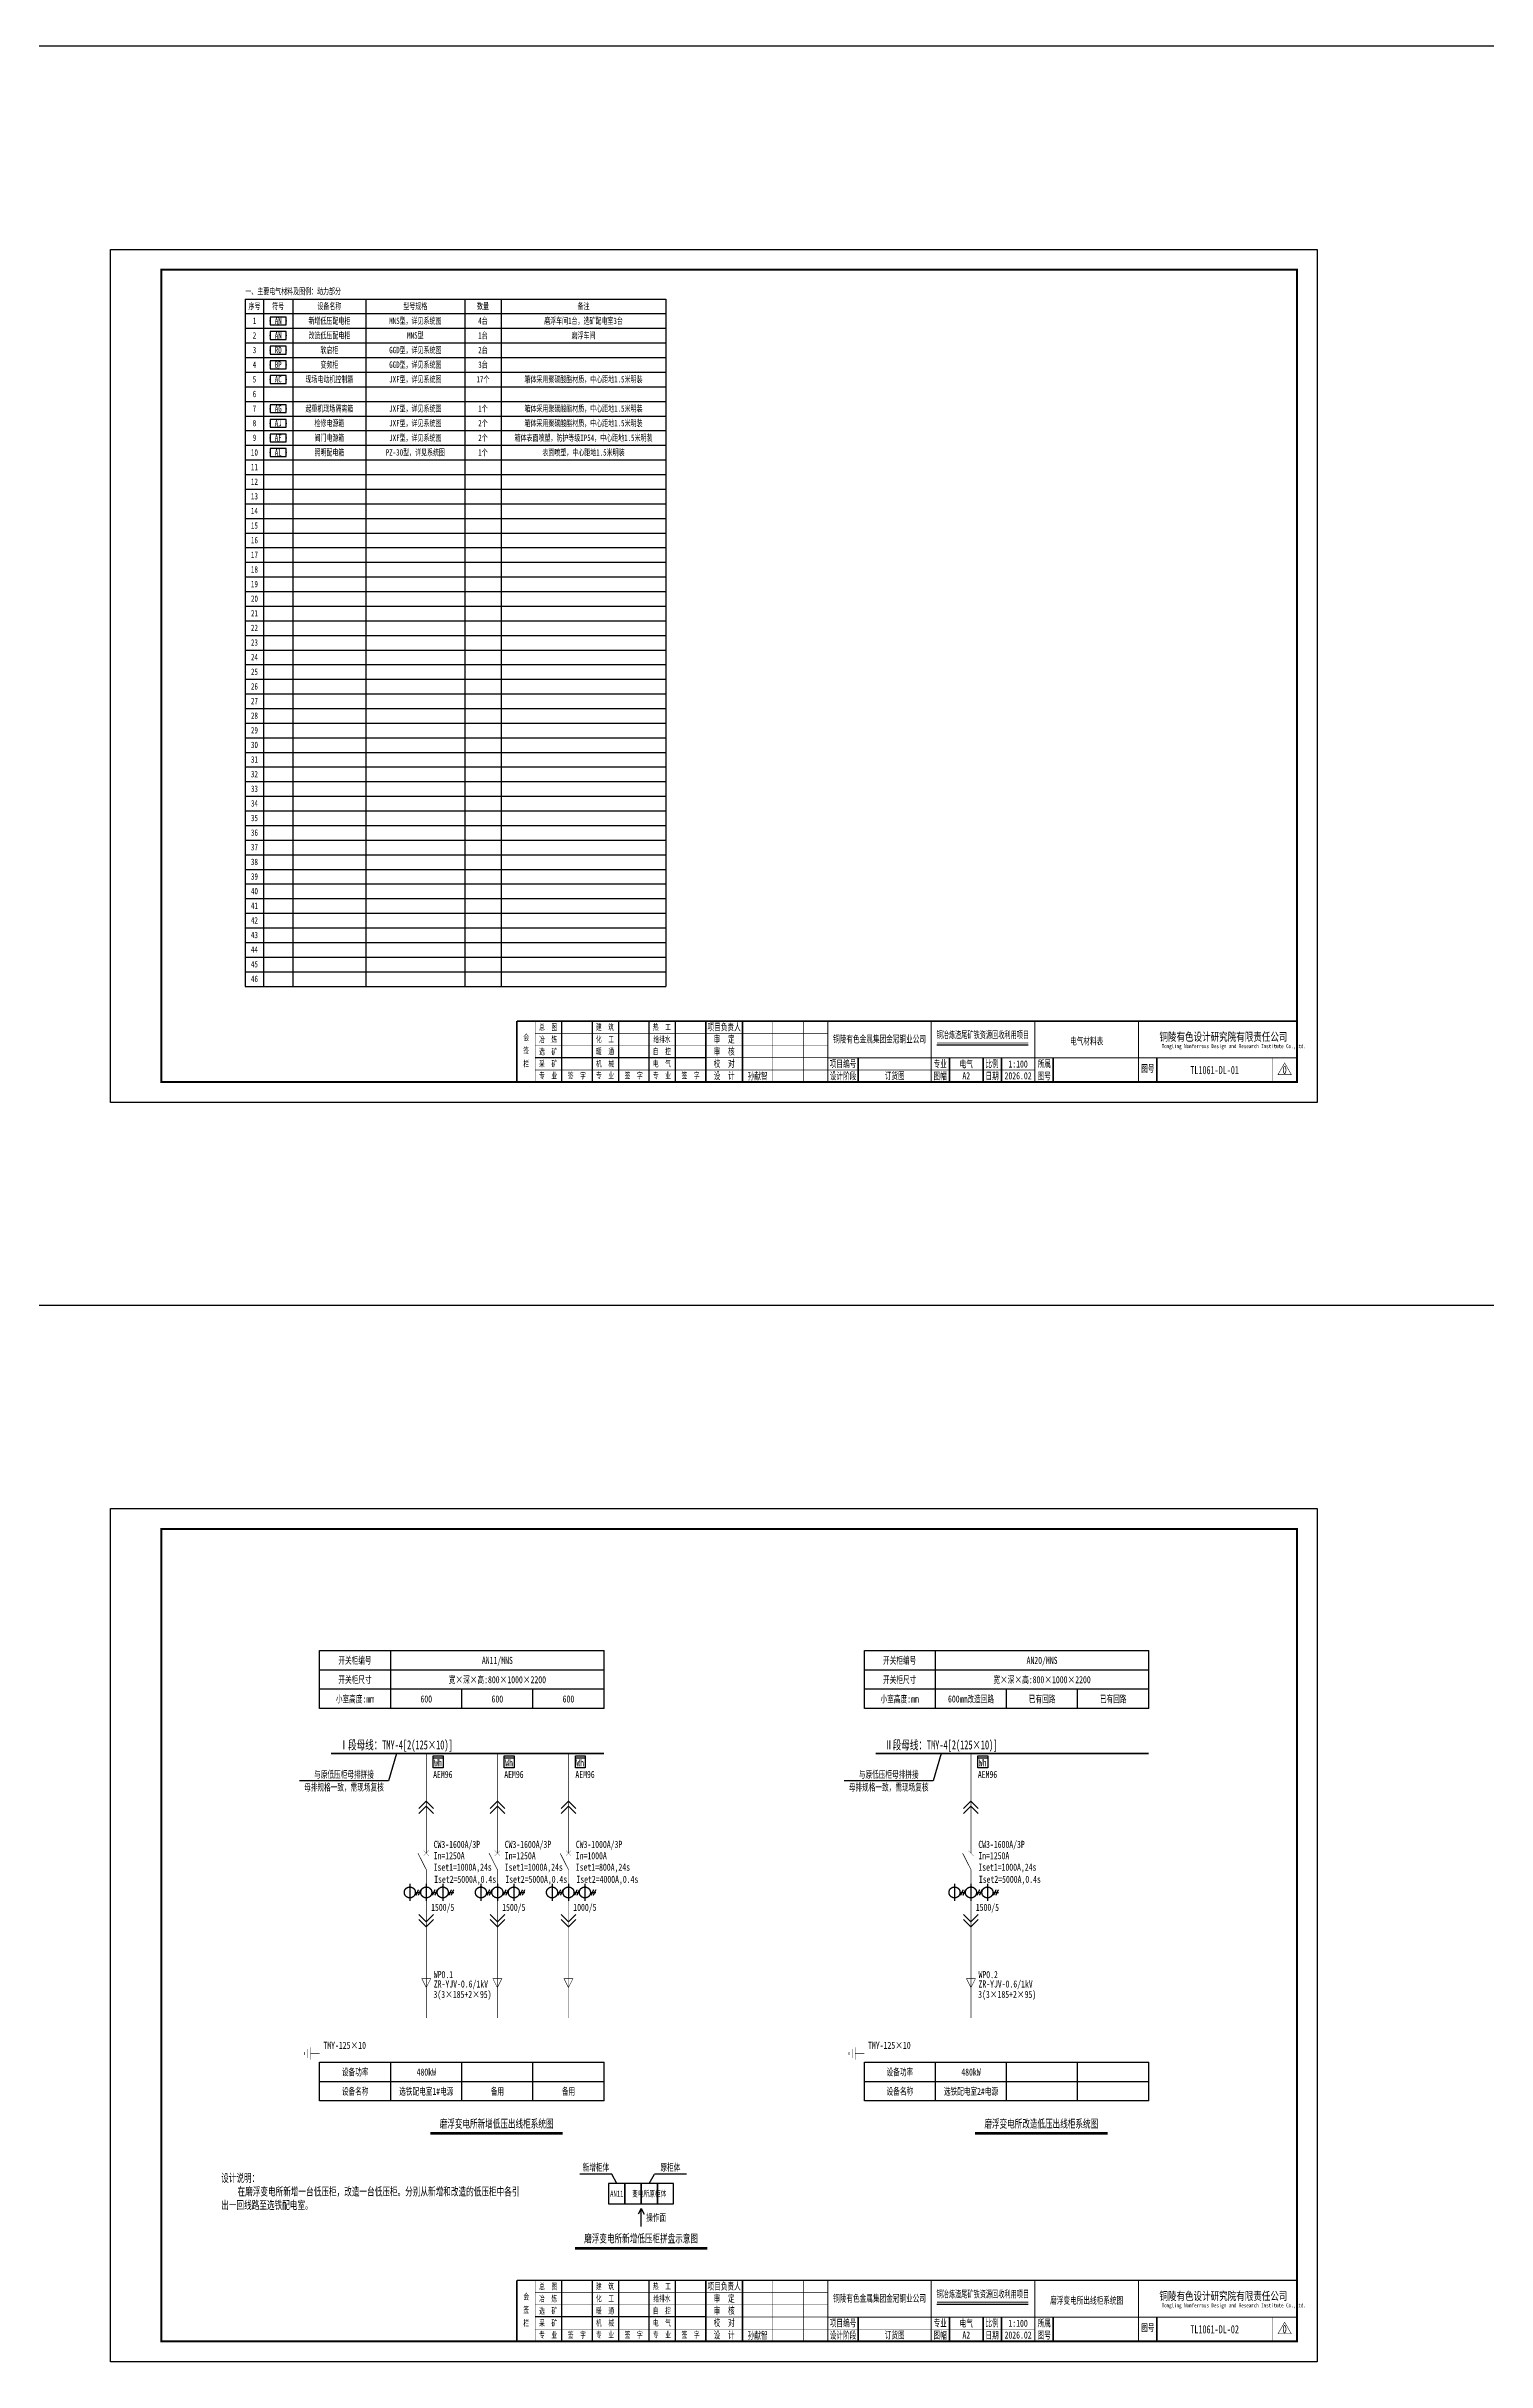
# Model space of a CAD drawing. Header units: millimetres. Extents: x 401220 to 2750366, y -101310 to 943175.
# Drawn here: x 510256 to 581168, y 700022 to 814022 of the extents above; entities that cross this region are included whole.
import ezdxf
from ezdxf.enums import TextEntityAlignment as Align

# ---------------------------------------------------------------- set-up
doc = ezdxf.new("R2010")
doc.units = ezdxf.units.MM
doc.linetypes.add('常规', pattern=[20, 10, 0, 10])
for name, color, linetype in [('BXT', 7, 'Continuous'), ('MX', 3, 'Continuous'), ('TEXT', 4, 'Continuous'), ('动力平面导线层', 3, '常规'), ('图框', 7, 'Continuous'), ('文字', 7, 'Continuous'), ('照明平面导线层', 3, 'Continuous'), ('照明平面设备层', 1, 'Continuous'), ('电辅助1', 7, 'Continuous')]:
    doc.layers.add(name, color=color, linetype=linetype)
for name, color, linetype, lineweight in [('CAXA0', 7, 'Continuous', 70), ('CAXA0层', 7, 'Continuous', 25), ('ELEMENT', 3, 'Continuous', 30), ('SW', 8, 'Continuous', 20)]:
    doc.layers.add(name, color=color, linetype=linetype, lineweight=lineweight)
doc.styles.add('HZ', font='simsun.ttf', dxfattribs={"width": 0.75})
doc.styles.get("Standard").update_dxf_attribs({"font": 'arial.ttf', "bigfont": 'hzdx.shx'})
doc.styles.add('标准', font='NSimSun.ttf', dxfattribs={"width": 0.667})

# ---------------------------------------------------------------- blocks, each defined once
blk = doc.blocks.new('PLA1')
at = {"color": 0, "linetype": 'ByBlock', "lineweight": -2}
for p, q in [((-500, 500), (-500, 0)), ((500, 500), (-500, 500)), ((-500, 0), (500, 0)), ((500, 0), (500, 500))]:
    blk.add_line(p, q, dxfattribs=at)
for p in [(-500, 250), (0, 500), (0, 0), (500, 250)]:
    blk.add_point(p, dxfattribs=at)
blk = doc.blocks.new('$element$00000390')
at = {"const_width": 0.0233}
for points in [[(0, 0), (0, -0.375)], [(-0.25, -0.375), (0.25, -0.375)], [(-0.188, -0.5), (0.188, -0.5)], [(-0.062, -0.625), (0.062, -0.625)]]:
    blk.add_lwpolyline(points, dxfattribs=at)
blk.add_attdef('S', (0, 0), '', height=0.00000667)
blk = doc.blocks.new('HG')
at = {"layer": 'CAXA0', "color": 3, "linetype": 'Continuous', "lineweight": 0}
for p, q in [((0, 0), (-360, -360)), ((0, 0), (360, -360)), ((0, -250), (-360, -610)), ((0, -250), (360, -610))]:
    blk.add_line(p, q, dxfattribs=at)
blk = doc.blocks.new('0208D')
at = {"color": 3, "linetype": 'Continuous', "const_width": 0.3}
blk.add_lwpolyline([(0, -7.5), (0, 0)], dxfattribs=at)
blk.add_lwpolyline([(0, -7.5), (2.5, -2.5), (-2.5, -2.5)], close=True, dxfattribs=at)
blk = doc.blocks.new('1107AA')
at = {"color": 3, "linetype": 'Continuous'}
for points, const_width in [([(0, -7.5), (-3.8, 0)], 0.3), ([(1.2, 1.2), (-1.2, -1.2)], 0.1), ([(-1.2, 1.2), (1.2, -1.2)], 0.1)]:
    blk.add_lwpolyline(points, dxfattribs=dict(at, const_width=const_width))
blk = doc.blocks.new('KK')
at = {"layer": 'MX', "color": 3, "linetype": '常规', "lineweight": 25}
for p, q in [((-498, -143), (-378, 128)), ((-384, -143), (-264, 128)), ((313, -143), (432, 128)), ((426, -143), (546, 128)), ((1123, -143), (1243, 128)), ((1236, -143), (1356, 128)), ((-540, -8), (-270, -8)), ((270, -8), (540, -8)), ((1080, -8), (1351, -8))]:
    blk.add_line(p, q, dxfattribs=at)
for centre in [(-810, -8), (0, -8), (810, -8)]:
    blk.add_circle(centre, 270, dxfattribs=at)
at = {"layer": '动力平面导线层', "lineweight": -3, "ltscale": 100}
for p, q in [((-810, 417), (-810, -417)), ((0, 417), (0, -417)), ((810, 417), (810, -417))]:
    blk.add_line(p, q, dxfattribs=at)
blk = doc.blocks.new('3')
at = {"layer": 'TEXT', "color": 7, "lineweight": 25, "style": 'HZ', "width": 0.75}
for s, height, p in [('铜陵有色设计研究院有限责任公司', 400, (221501, 249018)), ('Tongling Nonferrous Design and Research Institute Co.,Ltd.', 200, (221613, 248659))]:
    blk.add_text(s, height=height, dxfattribs=at).set_placement(p)
blk = doc.blocks.new('铜陵有色图签02')
at = {"layer": '图框', "linetype": 'Continuous', "lineweight": 50}
for p, q in [((-38401, 3003), (-38401, 1)), ((-29100, 3001), (-29100, 0))]:
    blk.add_line(p, q, dxfattribs=at)
at = {"layer": '图框', "color": 7, "linetype": 'Continuous', "lineweight": 25}
for p, q in [((-36201, 3010), (-36201, 9)), ((-34701, 3010), (-34701, 9)), ((-33401, 3017), (-33401, 16)), ((-31901, 3017), (-31901, 16)), ((-30601, 3017), (-30601, 16)), ((-29100, 1201), (-37501, 1201))]:
    blk.add_line(p, q, dxfattribs=at)
at = {"layer": '图框', "color": 7, "linetype": 'Continuous', "lineweight": 35}
for p, q in [((-27300, 3001), (-27300, 1)), ((-21600, 1197), (-21600, -3)), ((-17100, 1200), (-17100, 0)), ((-15450, 0), (-15450, 1200)), ((-14550, 1200), (-14550, 0)), ((-12000, 1201), (-12000, 1)), ((-6900, 1202), (-6900, 2))]:
    blk.add_line(p, q, dxfattribs=at)
at = {"layer": '图框', "lineweight": 25}
blk.add_line((-17723, 1830), (-13223, 1830), dxfattribs=at)
at = {"layer": '图框', "lineweight": 70, "const_width": 70}
blk.add_lwpolyline([(-17980, 3001), (0, 3001), (-38401, 3001)], dxfattribs=at)
at = {"layer": '图框', "color": 7, "linetype": 'Continuous', "lineweight": 25, "const_width": 25}
for points in [[(-37501, 3000), (-37501, 0)], [(-23100, 2401), (-37501, 2401)], [(-25800, 3001), (-25800, 1)], [(-24300, 3001), (-24300, 1)], [(-23100, 1801), (-37501, 1801)], [(-23100, 1201), (-29100, 1201)], [(-12900, 600), (-18000, 600), (-37501, 600)], [(-602, 943), (-932, 371), (-272, 371), (-602, 943)]]:
    blk.add_lwpolyline(points, dxfattribs=at)
at = {"layer": '图框', "linetype": 'Continuous', "lineweight": 50, "const_width": 50}
for points in [[(-23100, 3001), (-23100, 1)], [(-18000, 3000), (-18000, 0)]]:
    blk.add_lwpolyline(points, dxfattribs=at)
at = {"layer": '图框', "lineweight": 50, "const_width": 50}
for points in [[(-12900, 3001), (-12900, 1)], [(-7800, 3001), (-7800, 1)], [(0, 3000), (0, 0)], [(-23100, 1200), (0, 1200)]]:
    blk.add_lwpolyline(points, dxfattribs=at)
at = {"layer": '图框', "lineweight": 25, "const_width": 35}
blk.add_lwpolyline([(-17723, 1930), (-13223, 1930)], dxfattribs=at)
at = {"layer": '图框', "color": 7, "linetype": 'Continuous', "lineweight": 35, "const_width": 25}
blk.add_lwpolyline([(-1200, 1201), (-1200, 0)], dxfattribs=at)
at = {"layer": '图框', "linetype": 'Continuous', "lineweight": 70, "const_width": 70}
blk.add_lwpolyline([(-38401, 1), (0, 0)], dxfattribs=at)
at = {"layer": '图框', "lineweight": 25}
blk.add_blockref('3', (-228268, -246986), dxfattribs=at)
at = {"layer": 'TEXT', "color": 7, "lineweight": 25, "style": '标准', "width": 0.667}
for s, height, p in [('会', 300, (-37942, 2054)), ('冶  炼', 300, (-36862, 1955)), ('总  图', 300, (-36862, 2555)), ('建  筑', 300, (-34062, 2562)), ('化  工', 300, (-34062, 1962)), ('给排水', 300, (-31262, 1962)), ('热  工', 300, (-31262, 2562)), ('项目负责人', 350, (-28197, 2541)), ('审  定', 350, (-28197, 1941)), ('签', 300, (-37942, 1404)), ('选  矿', 300, (-36862, 1355)), ('暖  通', 300, (-34062, 1362)), ('自  控', 300, (-31262, 1362)), ('校  对', 350, (-28197, 741)), ('审  核', 350, (-28197, 1341)), ('栏', 300, (-37942, 754)), ('采  矿', 300, (-36862, 754)), ('专  业', 300, (-36862, 170)), ('签  字', 300, (-35449, 170)), ('机  械', 300, (-34062, 761)), ('专  业', 300, (-34062, 177)), ('签  字', 300, (-32649, 177)), ('专  业', 300, (-31262, 177)), ('电  气', 300, (-31262, 761)), ('签  字', 300, (-29849, 177)), ('设  计', 350, (-28197, 139)), ('项目编号', 350, (-22343, 730)), ('设计阶段', 350, (-22343, 130)), ('专业', 350, (-17559, 730)), ('图幅', 350, (-17559, 130)), ('比例', 350, (-15009, 730)), ('日期', 350, (-15009, 130)), ('所属', 350, (-12438, 730)), ('图号', 350, (-12438, 130)), ('图号', 350, (-7339, 495))]:
    blk.add_text(s, height=height, dxfattribs=at).set_placement(p, align=Align.CENTER)

msp = doc.modelspace()

# ---------------------------------------------------------------- linework, layer by layer
at = {"color": 3}
for p, q in [((930455.53865, 814021.73148), (401219.70842, 814021.73148)), ((930455.53865, 752021.73148), (401219.70842, 752021.73148))]:
    msp.add_line(p, q, dxfattribs=at)
for p, q in [((527502.42393, 729971.62183), (527104.98835, 728614.69598)), ((554318.3474, 729971.62183), (553920.91183, 728614.69598)), ((527104.98835, 728614.69598), (522719.24488, 728614.69598)), ((553920.91183, 728614.69598), (549535.16836, 728614.69598)), ((538096.23166, 709249.6781), (536528.02205, 709249.6781)), ((538337.87436, 708787.61102), (538096.23166, 709249.6781)), ((539937.87436, 708787.61102), (540198.9796, 709249.6781)), ((541767.1892, 709249.6781), (540198.9796, 709249.6781)), ((539537.87436, 707564.64704), (539390.40034, 707287.43974)), ((539537.87436, 706679.78256), (539537.87436, 707564.64704)), ((539537.87436, 707564.64704), (539685.34838, 707287.43974))]:
    msp.add_line(p, q)
at = {"layer": 'CAXA0层', "color": 2, "linetype": 'Continuous', "lineweight": 40}
for p, q in [((529170.42102, 711284.3038), (535676.7116, 711284.3038)), ((555986.3445, 711284.3038), (562492.63508, 711284.3038)), ((536284.72907, 705631.29408), (542791.01965, 705631.29408))]:
    msp.add_line(p, q, dxfattribs=at)
at = {"layer": 'CAXA0层', "color": 2, "linetype": 'Continuous', "lineweight": 0}
for p, q in [((529170.42102, 711218.82087), (535676.7116, 711218.82087)), ((555986.3445, 711218.82087), (562492.63508, 711218.82087)), ((536284.72907, 705565.81115), (542791.01965, 705565.81115))]:
    msp.add_line(p, q, dxfattribs=at)
at = {"layer": '动力平面导线层', "color": 0, "linetype": 'ByBlock'}
for p, q in [((523712.91967, 735037.54739), (537712.91967, 735037.54739)), ((523712.91967, 732187.54739), (523712.91967, 735037.54739)), ((527212.91967, 732187.54739), (527212.91967, 735037.54739)), ((537712.91967, 732187.54739), (537712.91967, 735037.54739)), ((550528.84315, 735037.54739), (564528.84315, 735037.54739)), ((550528.84315, 732187.54739), (550528.84315, 735037.54739)), ((554028.84315, 732187.54739), (554028.84315, 735037.54739)), ((564528.84315, 732187.54739), (564528.84315, 735037.54739)), ((523712.91967, 734087.54739), (537712.91967, 734087.54739)), ((537712.91967, 733137.54739), (523712.91967, 733137.54739)), ((530712.92115, 732187.54959), (530712.92115, 733137.54959)), ((534212.92115, 732187.54959), (534212.92115, 733137.54959)), ((550528.84315, 734087.54739), (564528.84315, 734087.54739)), ((564528.84315, 733137.54739), (550528.84315, 733137.54739)), ((557528.84462, 732187.54959), (557528.84462, 733137.54959)), ((561028.84462, 732187.54959), (561028.84462, 733137.54959)), ((537712.91967, 732187.54739), (523712.91967, 732187.54739)), ((564528.84315, 732187.54739), (550528.84315, 732187.54739)), ((523712.91967, 714768.78721), (537712.91967, 714768.78721)), ((523712.91967, 712868.78721), (523712.91967, 714768.78721)), ((523712.91967, 713818.78721), (537712.91967, 713818.78721)), ((527212.91967, 712868.78721), (527212.91967, 714768.78721)), ((527212.91967, 712868.78721), (527212.91967, 714768.78721)), ((530712.91967, 712868.7894), (530712.91967, 714768.7894)), ((530712.91967, 712868.78721), (530712.91967, 714768.78721)), ((534212.91967, 712868.7894), (534212.91967, 714768.7894)), ((534212.91967, 712868.78721), (534212.91967, 714768.78721)), ((537712.91819, 712868.78721), (537712.91819, 714768.78721)), ((537712.91967, 712868.78721), (537712.91967, 714768.78721)), ((550528.84315, 714768.78721), (564528.84315, 714768.78721)), ((550528.84315, 712868.78721), (550528.84315, 714768.78721)), ((550528.84315, 713818.78721), (564528.84315, 713818.78721)), ((554028.84315, 712868.78721), (554028.84315, 714768.78721)), ((554028.84315, 712868.78721), (554028.84315, 714768.78721)), ((557528.84315, 712868.7894), (557528.84315, 714768.7894)), ((557528.84315, 712868.78721), (557528.84315, 714768.78721)), ((561028.84315, 712868.7894), (561028.84315, 714768.7894)), ((561028.84315, 712868.78721), (561028.84315, 714768.78721)), ((564528.84167, 712868.78721), (564528.84167, 714768.78721)), ((564528.84315, 712868.78721), (564528.84315, 714768.78721)), ((537712.91967, 712868.78721), (523712.91967, 712868.78721)), ((564528.84315, 712868.78721), (550528.84315, 712868.78721))]:
    msp.add_line(p, q, dxfattribs=at)
at = {"layer": '动力平面导线层', "color": 3, "linetype": 'ByBlock', "lineweight": 20, "ltscale": 2, "const_width": 84}
for points in [[(537712.91967, 729971.62975), (524266.44836, 729971.61932)], [(564528.84315, 729971.62975), (551082.37183, 729971.61932)]]:
    msp.add_lwpolyline(points, dxfattribs=at)
at = {"layer": '图框', "linetype": 'Continuous', "lineweight": 100, "const_width": 100}
for points in [[(515924.24205, 763021.73148), (571824.24205, 763021.73148), (571824.24205, 803021.73148), (515924.24205, 803021.73148)], [(515924.24205, 701021.73148), (571824.24205, 701021.73148), (571824.24205, 741021.73148), (515924.24205, 741021.73148)]]:
    msp.add_lwpolyline(points, close=True, dxfattribs=at)
at = {"layer": '文字', "color": 3, "linetype": 'ByBlock', "lineweight": 25, "const_width": 30}
for points in [[(528962.91302, 725058.19869), (528962.91302, 729971.6259)], [(532462.89454, 725058.18003), (532462.89454, 729971.60724)], [(535962.89454, 725058.18223), (535962.89454, 729971.60944)], [(555778.83649, 725058.19869), (555778.83649, 729971.6259)], [(528962.9411, 724247.82862), (528962.94111, 716938.56545)], [(532462.92263, 724247.80997), (532462.92263, 716938.5468)], [(535962.92263, 724247.81216), (535962.92263, 716938.54899)], [(555778.86458, 724247.82862), (555778.86458, 716938.56545)]]:
    msp.add_lwpolyline(points, dxfattribs=at)
at = {"layer": '照明平面导线层', "color": 2, "lineweight": 30}
msp.add_lwpolyline([(538737.87436, 707787.61102), (538737.87436, 708787.61102), (537937.87436, 708787.61102), (537937.87436, 707787.61102)], close=True, dxfattribs=at)
at = {"layer": '照明平面导线层', "color": 0, "lineweight": -3}
for points in [[(539537.87436, 707787.61102), (539537.87436, 708787.61102), (538737.87436, 708787.61102), (538737.87436, 707787.61102)], [(540337.87436, 707787.61102), (540337.87436, 708787.61102), (539537.87436, 708787.61102), (539537.87436, 707787.61102)], [(541137.87436, 707787.61102), (541137.87436, 708787.61102), (540337.87436, 708787.61102), (540337.87436, 707787.61102)]]:
    msp.add_lwpolyline(points, close=True, dxfattribs=at)
at = {"layer": '照明平面设备层', "color": 0}
for p, q in [((520053.54019, 801578.36643), (520053.54019, 767738.36643)), ((520053.54019, 801578.36643), (540753.54019, 801578.36643)), ((520953.54019, 801578.36643), (520953.54019, 767738.36643)), ((522393.54019, 801578.36643), (522393.54019, 767738.36643)), ((525993.54019, 801578.36643), (525993.54019, 767738.36643)), ((530853.54019, 801578.36643), (530853.54019, 767738.36643)), ((532653.54019, 801578.36643), (532653.54019, 767738.36643)), ((540753.54019, 801578.36643), (540753.54019, 767738.36643)), ((520053.54019, 800858.36643), (540753.54019, 800858.36643)), ((520053.54019, 800138.36643), (540753.54019, 800138.36643)), ((520053.54019, 799418.36643), (540753.54019, 799418.36643)), ((520053.54019, 798698.36643), (540753.54019, 798698.36643)), ((520053.54019, 797978.36643), (540753.54019, 797978.36643)), ((520053.54019, 797258.36643), (540753.54019, 797258.36643)), ((520053.54019, 796538.36643), (540753.54019, 796538.36643)), ((520053.54019, 795818.36643), (540753.54019, 795818.36643)), ((520053.54019, 795098.36643), (540753.54019, 795098.36643)), ((520053.54019, 794378.36643), (540753.54019, 794378.36643)), ((520053.54019, 793658.36643), (540753.54019, 793658.36643)), ((520053.54019, 792938.36643), (540753.54019, 792938.36643)), ((520053.54019, 792218.36643), (540753.54019, 792218.36643)), ((520053.54019, 791498.36643), (540753.54019, 791498.36643)), ((520053.54019, 790778.36643), (540753.54019, 790778.36643)), ((520053.54019, 790058.36643), (540753.54019, 790058.36643)), ((520053.54019, 789338.36643), (540753.54019, 789338.36643)), ((520053.54019, 788618.36643), (540753.54019, 788618.36643)), ((520053.54019, 787898.36643), (540753.54019, 787898.36643)), ((520053.54019, 787178.36643), (540753.54019, 787178.36643)), ((520053.54019, 786458.36643), (540753.54019, 786458.36643)), ((520053.54019, 785738.36643), (540753.54019, 785738.36643)), ((520053.54019, 785018.36643), (540753.54019, 785018.36643)), ((520053.54019, 784298.36643), (540753.54019, 784298.36643)), ((520053.54019, 783578.36643), (540753.54019, 783578.36643)), ((520053.54019, 782858.36643), (540753.54019, 782858.36643)), ((520053.54019, 782138.36643), (540753.54019, 782138.36643)), ((520053.54019, 781418.36643), (540753.54019, 781418.36643)), ((520053.54019, 780698.36643), (540753.54019, 780698.36643)), ((520053.54019, 779978.36643), (540753.54019, 779978.36643)), ((520053.54019, 779258.36643), (540753.54019, 779258.36643)), ((520053.54019, 778538.36643), (540753.54019, 778538.36643)), ((520053.54019, 777818.36643), (540753.54019, 777818.36643)), ((520053.54019, 777098.36643), (540753.54019, 777098.36643)), ((520053.54019, 776378.36643), (540753.54019, 776378.36643)), ((520053.54019, 775658.36643), (540753.54019, 775658.36643)), ((520053.54019, 774938.36643), (540753.54019, 774938.36643)), ((520053.54019, 774218.36643), (540753.54019, 774218.36643)), ((520053.54019, 773498.36643), (540753.54019, 773498.36643)), ((520053.54019, 772778.36643), (540753.54019, 772778.36643)), ((520053.54019, 772058.36643), (540753.54019, 772058.36643)), ((520053.54019, 771338.36643), (540753.54019, 771338.36643)), ((520053.54019, 770618.36643), (540753.54019, 770618.36643)), ((520053.54019, 769898.36643), (540753.54019, 769898.36643)), ((520053.54019, 769178.36643), (540753.54019, 769178.36643)), ((520053.54019, 768458.36643), (540753.54019, 768458.36643)), ((520053.54019, 767738.36643), (540753.54019, 767738.36643))]:
    msp.add_line(p, q, dxfattribs=at)
at = {"layer": '照明平面设备层', "color": 0, "lineweight": -3, "ltscale": 100}
for points in [[(513424.24205, 804021.73148), (572824.24205, 804021.73148), (572824.24205, 762021.73148), (513424.24205, 762021.73148)], [(513424.24205, 742021.73148), (572824.24205, 742021.73148), (572824.24205, 700021.73148), (513424.24205, 700021.73148)]]:
    msp.add_lwpolyline(points, close=True, dxfattribs=at)
at = {"layer": '电辅助1', "color": 2, "linetype": 'ByBlock', "lineweight": 25}
for p, q in [((529301.62469, 729267.74823), (529301.62469, 729849.1873)), ((529301.62469, 729849.1873), (529786.15724, 729849.1873)), ((529301.62469, 729752.28079), (529786.15724, 729752.28079)), ((529786.15724, 729849.1873), (529786.15724, 729267.74823)), ((532801.60621, 729267.71925), (532801.60621, 729849.15832)), ((532801.60621, 729849.15832), (533286.13877, 729849.15832)), ((532801.60621, 729752.25181), (533286.13877, 729752.25181)), ((533286.13877, 729849.15832), (533286.13877, 729267.71925)), ((536301.60621, 729267.72145), (536301.60621, 729849.16051)), ((536301.60621, 729849.16051), (536786.13877, 729849.16051)), ((536301.60621, 729752.254), (536786.13877, 729752.254)), ((536786.13877, 729849.16051), (536786.13877, 729267.72145)), ((556117.54816, 729267.74823), (556117.54816, 729849.1873)), ((556117.54816, 729849.1873), (556602.08072, 729849.1873)), ((556117.54816, 729752.28079), (556602.08072, 729752.28079)), ((556602.08072, 729849.1873), (556602.08072, 729267.74823)), ((529786.15724, 729267.74823), (529301.62469, 729267.74823)), ((533286.13877, 729267.71925), (532801.60621, 729267.71925)), ((536786.13877, 729267.72145), (536301.60621, 729267.72145)), ((556602.08072, 729267.74823), (556117.54816, 729267.74823))]:
    msp.add_line(p, q, dxfattribs=at)

# ---------------------------------------------------------------- block references
for p in [(528962.81663, 727622.8715), (532462.79815, 727622.85284), (535962.79815, 727622.85504), (555778.7401, 727622.8715)]:
    msp.add_blockref('HG', p)
at = {"rotation": 180}
for p in [(528962.79277, 721433.88861), (532462.7743, 721433.86995), (535962.7743, 721433.87215), (555778.71625, 721433.88861)]:
    msp.add_blockref('HG', p, dxfattribs=at)
at = {"layer": 'BXT', "linetype": 'ByBlock', "xscale": 87.66225000098348, "yscale": 87.66225000098348, "zscale": 87.66225000098348}
for p in [(528962.97624, 719099.31796), (532462.95777, 719099.29931), (535962.95777, 719099.3015), (555778.89972, 719099.31796)]:
    msp.add_blockref('0208D', p, dxfattribs=at)
at = {"layer": 'ELEMENT', "linetype": 'ByBlock', "xscale": 1200, "yscale": 1200, "zscale": 1200, "rotation": 270}
for p in [(523712.91967, 715199.12976), (550528.84315, 715199.12976)]:
    msp.add_blockref('$element$00000390', p, dxfattribs=at)
at = {"layer": '动力平面导线层', "color": 0, "lineweight": -3}
for p in [(528962.9411, 723133.97403), (532462.92263, 723133.95318), (535962.92263, 723133.95538), (555778.86458, 723133.97403)]:
    msp.add_blockref('KK', p, dxfattribs=at)
at = {"layer": '图框', "lineweight": 25}
for p in [(571824.24205, 763021.73148), (571824.24205, 701021.73148)]:
    msp.add_blockref('铜陵有色图签02', p, dxfattribs=at)
at = {"layer": '文字', "color": 3, "linetype": 'ByBlock', "lineweight": 25, "xscale": 108.0493425019085, "yscale": 108.0493425019085, "zscale": 108.0493425019085}
for p in [(528962.9411, 725058.19869), (532462.92263, 725058.18003), (535962.92263, 725058.18223), (555778.86458, 725058.19869)]:
    msp.add_blockref('1107AA', p, dxfattribs=at)
at = {"layer": '照明平面设备层', "color": 2, "linetype": 'ByBlock', "lineweight": 30, "xscale": 0.7776000001467764, "yscale": 0.7776000001467764, "zscale": 0.7776000001467764}
for p in [(521673.54019, 800303.96643), (521673.54019, 799583.96643)]:
    msp.add_blockref('PLA1', p, dxfattribs=at)
at = {"layer": '照明平面设备层', "color": 6, "linetype": 'ByBlock', "lineweight": 30, "xscale": 0.7776000001467764, "yscale": 0.7776000001467764, "zscale": 0.7776000001467764}
for p in [(521673.54019, 798863.96643), (521673.54019, 798143.96643)]:
    msp.add_blockref('PLA1', p, dxfattribs=at)
at = {"layer": '照明平面设备层', "color": 1, "linetype": 'ByBlock', "lineweight": 30, "xscale": 0.7776000001467764, "yscale": 0.7776000001467764, "zscale": 0.7776000001467764}
for p in [(521673.54019, 797423.96643), (521673.54019, 795263.96643), (521673.54019, 794543.96643), (521673.54019, 793823.96643)]:
    msp.add_blockref('PLA1', p, dxfattribs=at)
at = {"layer": '照明平面设备层', "color": 4, "linetype": 'ByBlock', "lineweight": 30, "xscale": 0.7776000001467764, "yscale": 0.7776000001467764, "zscale": 0.7776000001467764}
msp.add_blockref('PLA1', (521673.54019, 795983.96643), dxfattribs=at)

# ---------------------------------------------------------------- texts
at = {"layer": 'SW', "color": 7, "linetype": 'ByBlock', "lineweight": 25, "style": '标准', "width": 0.667}
msp.add_text('一、主要电气材料及图例：动力部分', height=315, dxfattribs=at).set_placement((520053.54019, 801803.00734))
for s, p in [('序号', (520503.54019, 801070.40734)), ('符号', (521673.54019, 801070.40734)), ('设备名称', (524193.54019, 801070.40734)), ('型号规格', (528423.54019, 801070.40734)), ('数量', (531753.54019, 801070.40734)), ('备注', (536703.54019, 801070.40734)), ('1', (520503.54019, 800350.40734)), ('AN', (521673.54019, 800353.6463)), ('新增低压配电柜', (524193.54019, 800350.40734)), ('MNS型，详见系统图', (528423.54019, 800350.40734)), ('4台', (531753.54019, 800350.40734)), ('磨浮车间1台，选矿配电室3台', (536703.54019, 800350.40734)), ('3', (520503.54019, 798910.40734)), ('2', (520503.54019, 799630.40734)), ('AN', (521673.54019, 799633.6463)), ('RQ', (521673.54019, 798913.6463)), ('改造低压配电柜', (524193.54019, 799630.40734)), ('软启柜', (524193.54019, 798910.40734)), ('GGD型，详见系统图', (528423.54019, 798910.40734)), ('MNS型', (528423.54019, 799630.40734)), ('2台', (531753.54019, 798910.40734)), ('1台', (531753.54019, 799630.40734)), ('磨浮车间', (536703.54019, 799630.40734)), ('4', (520503.54019, 798190.40734)), ('BP', (521673.54019, 798193.6463)), ('变频柜', (524193.54019, 798190.40734)), ('GGD型，详见系统图', (528423.54019, 798190.40734)), ('3台', (531753.54019, 798190.40734)), ('5', (520503.54019, 797470.40734)), ('6', (520503.54019, 796750.40734)), ('AC', (521673.54019, 797473.6463)), ('现场电动机控制箱', (524193.54019, 797470.40734)), ('JXF型，详见系统图', (528423.54019, 797470.40734)), ('17个', (531753.54019, 797470.40734)), ('箱体采用聚碳酸酯材质，中心距地1.5米明装', (536703.54019, 797470.40734)), ('7', (520503.54019, 796030.40734)), ('AG', (521673.54019, 796033.6463)), ('起重机现场隔离箱', (524193.54019, 796030.40734)), ('JXF型，详见系统图', (528423.54019, 796030.40734)), ('1个', (531753.54019, 796030.40734)), ('箱体采用聚碳酸酯材质，中心距地1.5米明装', (536703.54019, 796030.40734)), ('8', (520503.54019, 795310.40734)), ('9', (520503.54019, 794590.40734)), ('AJ', (521673.54019, 795313.6463)), ('AF', (521673.54019, 794593.6463)), ('检修电源箱', (524193.54019, 795310.40734)), ('阀门电源箱', (524193.54019, 794590.40734)), ('JXF型，详见系统图', (528423.54019, 795310.40734)), ('JXF型，详见系统图', (528423.54019, 794590.40734)), ('2个', (531753.54019, 795310.40734)), ('2个', (531753.54019, 794590.40734)), ('箱体表面喷塑，防护等级IP54，中心距地1.5米明装', (536703.54019, 794590.40734)), ('箱体采用聚碳酸酯材质，中心距地1.5米明装', (536703.54019, 795310.40734)), ('10', (520503.54019, 793870.40734)), ('11', (520503.54019, 793150.40734)), ('AL', (521673.54019, 793873.6463)), ('照明配电箱', (524193.54019, 793870.40734)), ('PZ-30型，详见系统图', (528423.54019, 793870.40734)), ('1个', (531753.54019, 793870.40734)), ('表面喷塑，中心距地1.5米明装', (536703.54019, 793870.40734)), ('12', (520503.54019, 792430.40734)), ('13', (520503.54019, 791710.40734)), ('14', (520503.54019, 790990.40734)), ('15', (520503.54019, 790270.40734)), ('16', (520503.54019, 789550.40734)), ('17', (520503.54019, 788830.40734)), ('18', (520503.54019, 788110.40734)), ('20', (520503.54019, 786670.40734)), ('19', (520503.54019, 787390.40734)), ('21', (520503.54019, 785950.40734)), ('22', (520503.54019, 785230.40734)), ('23', (520503.54019, 784510.40734)), ('24', (520503.54019, 783790.40734)), ('25', (520503.54019, 783070.40734)), ('26', (520503.54019, 782350.40734)), ('27', (520503.54019, 781630.40734)), ('28', (520503.54019, 780910.40734)), ('30', (520503.54019, 779470.40734)), ('29', (520503.54019, 780190.40734)), ('31', (520503.54019, 778750.40734)), ('32', (520503.54019, 778030.40734)), ('33', (520503.54019, 777310.40734)), ('34', (520503.54019, 776590.40734)), ('35', (520503.54019, 775870.40734)), ('36', (520503.54019, 775150.40734)), ('37', (520503.54019, 774430.40734)), ('38', (520503.54019, 773710.40734)), ('39', (520503.54019, 772990.40734)), ('40', (520503.54019, 772270.40734)), ('41', (520503.54019, 771550.40734)), ('42', (520503.54019, 770830.40734)), ('43', (520503.54019, 770110.40734)), ('44', (520503.54019, 769390.40734)), ('45', (520503.54019, 768670.40734)), ('46', (520503.54019, 767950.40734))]:
    msp.add_text(s, height=315, dxfattribs=at).set_placement(p, align=Align.CENTER)
at = {"layer": 'SW', "color": 4, "linetype": 'Continuous', "lineweight": 25, "style": '标准'}
for s, height, width, p in [('铜陵有色金属集团金冠铜业公司', 350, 0.667, (551278.09521, 764968.00688)), ('铜冶炼渣尾矿铁资源回收利用项目', 350, 0.62, (556361.76567, 765179.55327)), ('电气材料表', 350, 0.667, (561475.15346, 764867.2304)), ('电气', 350, 0.667, (555548.41855, 763739.99748)), ('1:100', 350, 0.667, (558098.41855, 763739.99748)), ('TL1061-DL-01', 400, 0.667, (567773.55645, 763416.78801)), ('0', 400, 0.667, (571222.01453, 763428.27783)), ('A2', 350, 0.667, (555548.41855, 763160.29543)), ('2026.02', 350, 0.667, (558098.41855, 763160.29543)), ('铜冶炼渣尾矿铁资源回收利用项目', 350, 0.62, (556361.76567, 703179.55327)), ('铜陵有色金属集团金冠铜业公司', 350, 0.667, (551278.09521, 702968.00688)), ('磨浮变电所出线柜系统图', 350, 0.667, (561475.15346, 702867.2304)), ('电气', 350, 0.667, (555548.41855, 701739.99748)), ('A2', 350, 0.667, (555548.41855, 701160.29543)), ('2026.02', 350, 0.667, (558098.41855, 701160.29543)), ('1:100', 350, 0.667, (558098.41855, 701739.99748)), ('TL1061-DL-02', 400, 0.667, (567773.55645, 701416.78801)), ('0', 400, 0.667, (571222.01453, 701428.27783))]:
    msp.add_text(s, height=height, dxfattribs=dict(at, width=width)).set_placement(p, align=Align.CENTER)
at = {"layer": 'SW', "color": 7, "linetype": 'Continuous', "lineweight": 25, "style": '标准', "width": 0.667}
for s, p in [('孙献智', (545275.97945, 763142.24981)), ('1500/5', (529771.77261, 722218.11915)), ('1500/5', (533271.75413, 722218.0983)), ('1000/5', (536771.75413, 722218.1005)), ('1500/5', (556587.69608, 722218.11915)), ('孙献智', (545275.97945, 701142.24981))]:
    msp.add_text(s, height=350, dxfattribs=at).set_placement(p, align=Align.CENTER)
at = {"layer": 'SW', "color": 1, "linetype": 'Continuous', "lineweight": 25, "style": '标准', "width": 0.667}
for p in [(552023.66577, 763160.29543), (552023.66577, 701160.29543)]:
    msp.add_text('订货图', height=350, dxfattribs=at).set_placement(p, align=Align.CENTER)
at = {"layer": 'SW', "color": 2, "linetype": 'Continuous', "lineweight": 25, "style": '标准', "width": 0.667}
for p in [(529301.62469, 728760.63665), (532801.60621, 728760.60767), (536301.60621, 728760.60987), (556117.54816, 728760.63665)]:
    msp.add_text('AEM96', height=350, dxfattribs=at).set_placement(p)
at = {"layer": 'SW', "color": 6, "linetype": 'ByBlock', "lineweight": 25, "style": '标准', "width": 0.667}
for p in [(523897.62307, 715422.78961), (550713.54654, 715422.78961)]:
    msp.add_text('TMY-125×10', height=350, dxfattribs=at).set_placement(p)
at = {"layer": 'SW', "color": 0, "linetype": 'Continuous', "lineweight": 25, "style": '标准', "width": 0.667}
for p in [(532462.91524, 713158.75347), (535962.91524, 713158.75567)]:
    msp.add_text('备用', height=350, dxfattribs=at).set_placement(p, align=Align.CENTER)
at = {"layer": 'SW', "color": 2, "linetype": 'Continuous', "lineweight": 25, "style": '标准', "width": 0.667}
for s, p in [('磨浮变电所新增低压出线柜系统图', (532423.56631, 711539.31783)), ('磨浮变电所改造低压出线柜系统图', (559239.48979, 711539.31783)), ('磨浮变电所新增低压柜拼盘示意图', (539537.87436, 705886.30811))]:
    msp.add_text(s, height=400, dxfattribs=at).set_placement(p, align=Align.CENTER)
at = {"layer": 'SW', "color": 7, "linetype": 'Continuous', "lineweight": 25, "insert": (518866.79297, 709266.64023), "char_height": 400, "width": 14917.1435103, "attachment_point": 1, "style": '标准'}
msp.add_mtext('设计说明：\\P{\\fSimSun|b0|i0|c134|p2;\\W0.67;    在磨浮变电所新增一台低压柜，改造一台低压柜。分别从新增和改造的低压柜中各引出一回线路至选铁配电室。}', dxfattribs=at)
at = {"layer": '动力平面导线层', "color": 0, "linetype": 'ByBlock', "style": '标准', "width": 0.667}
for s, p in [('开关柜编号', (525451.2275, 734377.50823)), ('AN11/MNS', (532462.92115, 734377.51042)), ('开关柜编号', (552267.15098, 734377.50823)), ('AN20/MNS', (559278.84462, 734377.51042)), ('开关柜尺寸', (525451.2275, 733427.50823)), ('宽×深×高:800×1000×2200', (532462.92115, 733427.51042)), ('开关柜尺寸', (552267.15098, 733427.50823)), ('宽×深×高:800×1000×2200', (559278.84462, 733427.51042)), ('小室高度:mm', (525451.2275, 732477.50823)), ('600', (528962.92115, 732477.51042)), ('600', (532462.92115, 732477.51042)), ('600', (535962.91967, 732477.50823)), ('小室高度:mm', (552267.15098, 732477.50823)), ('600mm改造回路', (555778.84462, 732477.51042)), ('已有回路', (559278.84462, 732477.51042)), ('已有回路', (562778.8461, 732477.51042)), ('母排规格一致，需现场复核', (524912.11662, 728132.52377)), ('与原低压柜母排拼接', (524912.11662, 728760.70602)), ('母排规格一致，需现场复核', (551728.04009, 728132.52377)), ('与原低压柜母排拼接', (551728.04009, 728760.70602)), ('设备功率', (525462.91967, 714108.74805)), ('480kW', (528962.9145, 714108.74585)), ('设备功率', (552278.84315, 714108.74805)), ('480kW', (555778.83797, 714108.74585)), ('设备名称', (525462.91967, 713158.74805)), ('选铁配电室1#电源', (528962.92706, 713158.74585)), ('设备名称', (552278.84315, 713158.74805)), ('选铁配电室2#电源', (555778.85054, 713158.74585))]:
    msp.add_text(s, height=350, dxfattribs=at).set_placement(p, align=Align.CENTER)
at = {"layer": '文字', "color": 7, "linetype": 'ByBlock', "lineweight": 20, "style": '标准', "width": 0.667}
for s, p in [('Ⅰ段母线：TMY-4[2(125×10)]', (524692.51575, 730167.83408)), ('Ⅱ段母线：TMY-4[2(125×10)]', (551508.43923, 730167.83408))]:
    msp.add_text(s, height=450, dxfattribs=at).set_placement(p)
for s, p in [('新增柜体', (537312.12685, 709417.68114)), ('原柜体', (540983.0844, 709417.68114)), ('操作面', (540279.48661, 706943.52))]:
    msp.add_text(s, height=350, dxfattribs=at).set_placement(p, align=Align.CENTER)
at = {"layer": '电辅助1', "color": 2, "linetype": 'ByBlock', "lineweight": 25, "style": '标准', "width": 0.667}
for p in [(529347.70979, 729333.23674), (532847.69131, 729333.20776), (536347.69131, 729333.20995), (556163.63327, 729333.23674)]:
    msp.add_text('Wh', height=350, dxfattribs=at).set_placement(p)
at = {"layer": '电辅助1', "color": 7, "linetype": 'ByBlock', "lineweight": 25, "style": '标准', "width": 0.667}
for s, p in [('CW3-1600A/3P', (529325.13398, 725318.62312)), ('In=1250A', (529325.13398, 724760.48495)), ('CW3-1600A/3P', (532825.1155, 725318.62312)), ('In=1250A', (532825.1155, 724760.48495)), ('CW3-1000A/3P', (536325.1155, 725318.62531)), ('In=1000A', (536325.1155, 724760.48715)), ('CW3-1600A/3P', (556141.05745, 725318.62312)), ('In=1250A', (556141.05745, 724760.48495)), ('Iset1=1000A,24s', (529325.13398, 724194.93173)), ('Iset2=5000A,0.4s', (529352.6794, 723598.33648)), ('Iset1=1000A,24s', (532825.1155, 724194.93173)), ('Iset2=5000A,0.4s', (532852.66092, 723598.33648)), ('Iset1=800A,24s', (536325.1155, 724194.93393)), ('Iset2=4000A,0.4s', (536352.66092, 723598.33867)), ('Iset1=1000A,24s', (556141.05745, 724194.93173)), ('Iset2=5000A,0.4s', (556168.60287, 723598.33648))]:
    msp.add_text(s, height=350, dxfattribs=at).set_placement(p)
at = {"layer": '电辅助1', "color": 0, "linetype": 'ByBlock', "lineweight": 25, "style": '标准', "width": 0.667}
for s, p in [('3(3×185+2×95)', (529317.04566, 717931.0736)), ('WP0.1', (529333.39029, 718906.67768)), ('ZR-YJV-0.6/1kV', (529333.26832, 718444.83605)), ('3(3×185+2×95)', (556132.96913, 717931.0736)), ('WP0.2', (556149.31376, 718906.67768)), ('ZR-YJV-0.6/1kV', (556149.19179, 718444.83605))]:
    msp.add_text(s, height=350, dxfattribs=at).set_placement(p)
at = {"layer": '电辅助1', "color": 0, "linetype": '常规', "lineweight": -3, "style": '标准', "width": 0.667}
for s, p in [('AN11', (538341.20936, 708144.42666)), ('变电所原柜体', (539937.87436, 708144.42666))]:
    msp.add_text(s, height=300, dxfattribs=at).set_placement(p, align=Align.CENTER)

doc.saveas('drawing.dxf')
